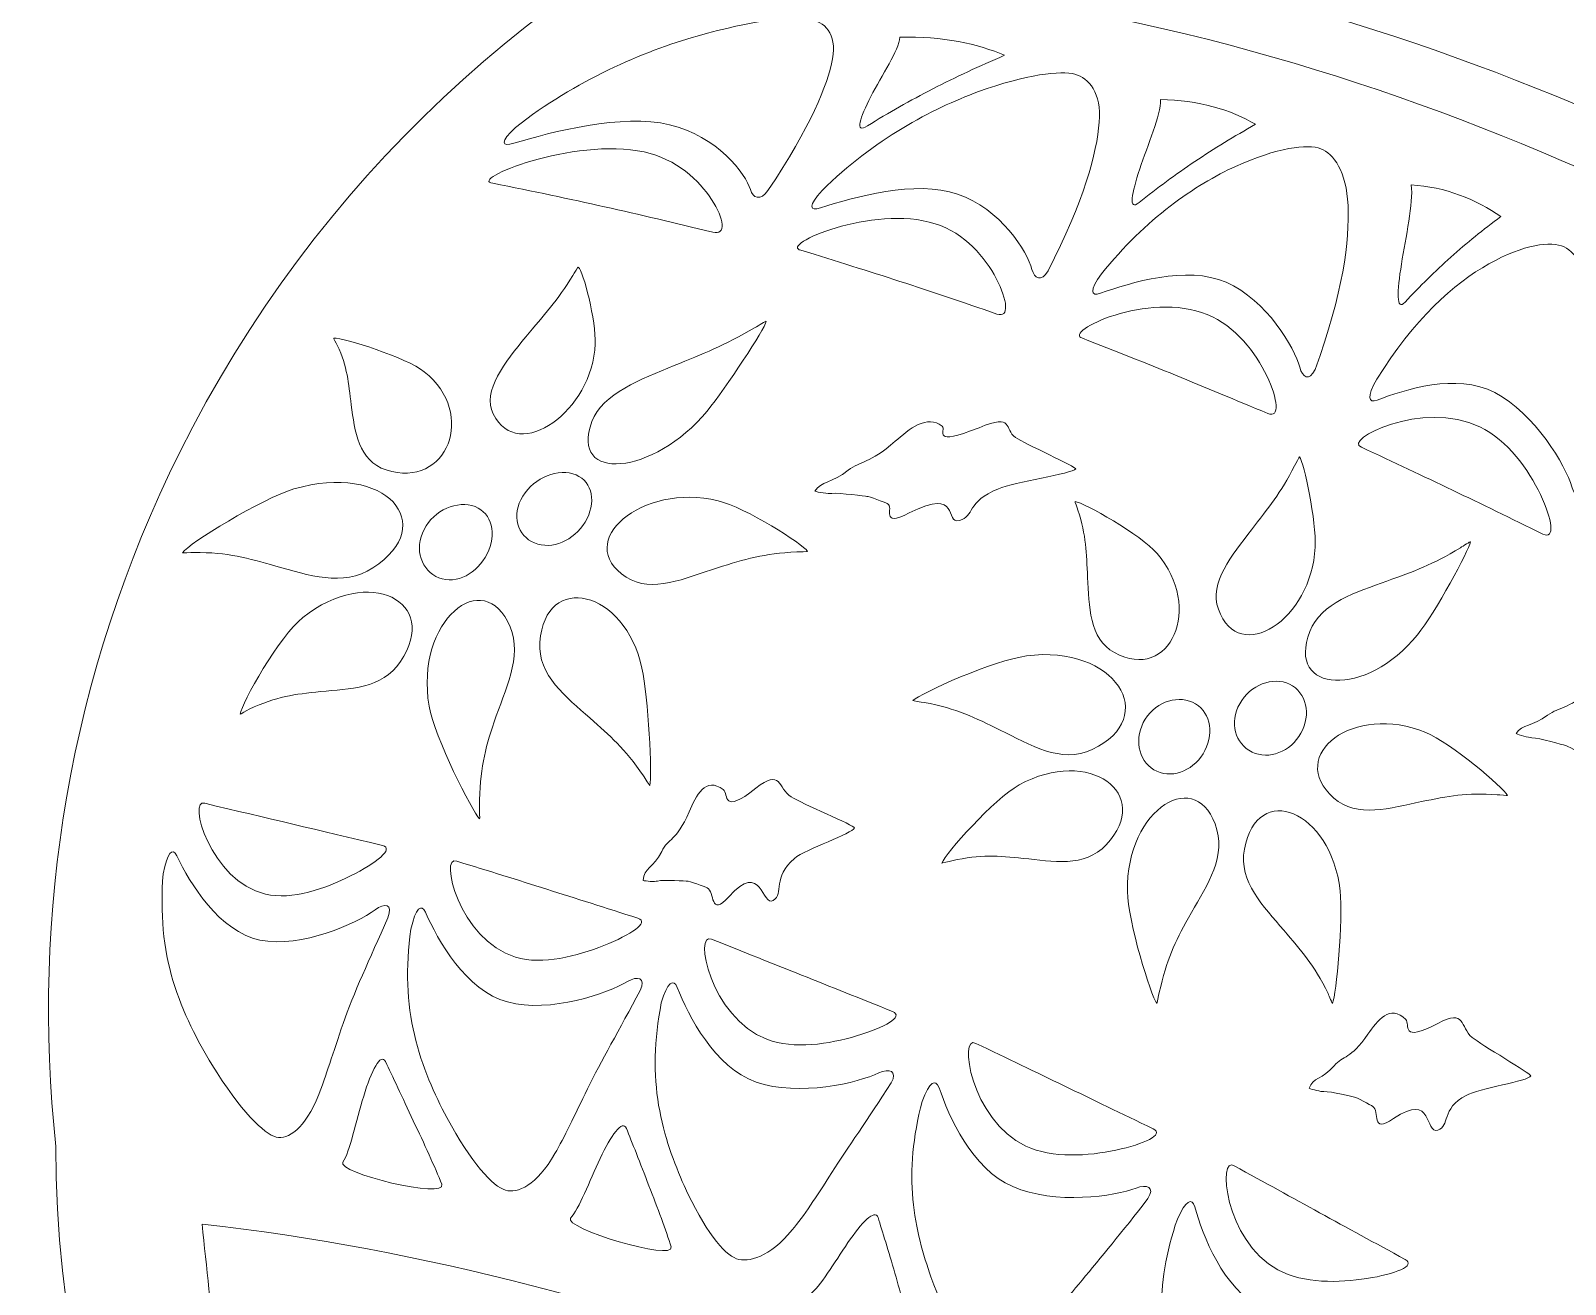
# Model space of a CAD drawing. Header units: centimetres. Extents: x -33.5 to 32.2, y -24.3 to 23.4.
# Drawn here: x -33.51 to -21.6, y 7.71 to 17.43 of the extents above; entities that cross this region are included whole.
import ezdxf

# ---------------------------------------------------------------- set-up
doc = ezdxf.new("R2010")
doc.units = ezdxf.units.CM
doc.header["$MEASUREMENT"] = 0
doc.layers.add('layer 1', color=7, linetype='Continuous')

msp = doc.modelspace()

# ---------------------------------------------------------------- linework, layer by layer
at = {"layer": 'layer 1', "color": 250, "lineweight": 9}
for points, knots in [([(-13.29595, 8.77912), (-13.29967, 8.77912), (-13.30163, 8.77912), (-13.30163, 8.77912), (-13.30163, 8.77912), (-13.09089, 11.9314), (-14.42761, 15.13756), (-16.94611, 17.21986), (-16.94611, 17.21986), (-16.98735, 17.39694), (-17.07947, 17.68816), (-17.22347, 17.82494), (-17.22347, 17.82494), (-17.66533, 18.17216), (-16.82847, 19.08744), (-17.36107, 19.3527), (-17.36107, 19.3527), (-17.92427, 19.65298), (-16.07183, 22.48824), (-16.77795, 22.53398), (-16.77795, 22.53398), (-16.83573, 22.63518), (-17.04477, 22.85702), (-17.16727, 22.84154), (-17.16727, 22.84154), (-17.99471, 22.73698), (-18.44097, 21.1196), (-19.06661, 20.28124), (-19.06661, 20.28124), (-19.25409, 20.31546), (-19.42521, 20.27638), (-19.55205, 20.0376), (-19.55205, 20.0376), (-19.73379, 19.7069), (-19.92823, 19.40512), (-20.19647, 19.37038), (-20.19647, 19.37038), (-20.39303, 19.3449), (-20.70199, 19.30496), (-20.92609, 19.25486), (-20.92609, 19.25486), (-25.42289, 20.42576), (-30.2393, 18.40144), (-32.35214, 14.15946), (-32.35214, 14.15946), (-33.2118, 12.43352), (-33.50882, 10.57142), (-33.31328, 8.7756), (-33.31328, 8.7756), (-33.31316, 8.77444), (-33.31248, 8.77912), (-33.31366, 8.77912), (-33.31366, 8.77912), (-33.31366, 3.56044), (-28.83256, -0.67012), (-23.30481, -0.67012), (-23.30481, -0.67012), (-17.77705, -0.67012), (-13.29595, 3.56044), (-13.29595, 8.77912)], [0, 0, 0, 0, 0.0625, 0.0625, 0.0625, 0.0625, 0.125, 0.125, 0.125, 0.125, 0.1875, 0.1875, 0.1875, 0.1875, 0.25, 0.25, 0.25, 0.25, 0.3125, 0.3125, 0.3125, 0.3125, 0.375, 0.375, 0.375, 0.375, 0.4375, 0.4375, 0.4375, 0.4375, 0.5, 0.5, 0.5, 0.5, 0.5625, 0.5625, 0.5625, 0.5625, 0.625, 0.625, 0.625, 0.625, 0.6875, 0.6875, 0.6875, 0.6875, 0.75, 0.75, 0.75, 0.75, 0.8125, 0.8125, 0.8125, 0.8125, 0.875, 0.875, 0.875, 0.875, 1, 1, 1, 1]), ([(-23.29455, 18.81698), (-23.51665, 18.86512), (-23.31427, 18.91624), (-23.07511, 18.93188), (-23.07511, 18.93188), (-22.93591, 18.94096), (-21.15777, 18.9035), (-21.18743, 18.81344), (-21.18743, 18.81344), (-21.29317, 18.49214), (-20.67127, 18.31164), (-20.41841, 18.3094), (-20.41841, 18.3094), (-20.30947, 18.30842), (-20.02865, 18.3384), (-19.92293, 18.47158), (-19.92293, 18.47158), (-19.84849, 18.56538), (-19.97957, 18.2698), (-19.61309, 18.04196), (-19.61309, 18.04196), (-19.41391, 17.9181), (-18.84657, 17.60444), (-18.62095, 17.78972), (-18.62095, 17.78972), (-18.48569, 17.77774), (-17.79361, 16.46364), (-18.05331, 16.58918), (-18.05331, 16.58918), (-18.91561, 17.0062), (-20.19489, 17.69782), (-21.15731, 18.11586), (-21.15731, 18.11586), (-21.44099, 18.2391), (-22.49385, 18.64326), (-23.29455, 18.81698)], [0, 0, 0, 0, 0.1, 0.1, 0.1, 0.1, 0.2, 0.2, 0.2, 0.2, 0.3, 0.3, 0.3, 0.3, 0.4, 0.4, 0.4, 0.4, 0.5, 0.5, 0.5, 0.5, 0.6, 0.6, 0.6, 0.6, 0.7, 0.7, 0.7, 0.7, 0.8, 0.8, 0.8, 0.8, 1, 1, 1, 1]), ([(-27.50288, 18.06102), (-24.30145, 18.27498), (-20.99583, 16.83658), (-17.51315, 14.8278), (-17.51315, 14.8278), (-17.25219, 14.67948), (-17.34307, 14.02304), (-17.43377, 14.08606), (-17.43377, 14.08606), (-20.35729, 16.04486), (-23.57839, 17.62176), (-27.56328, 17.85272), (-27.56328, 17.85272), (-27.68086, 17.87914), (-27.601, 18.06262), (-27.50288, 18.06102)], [0, 0, 0, 0, 0.2, 0.2, 0.2, 0.2, 0.4, 0.4, 0.4, 0.4, 0.6, 0.6, 0.6, 0.6, 1, 1, 1, 1]), ([(-29.74858, 16.67906), (-29.86844, 16.56742), (-29.85752, 16.5271), (-29.75972, 16.55674), (-29.75972, 16.55674), (-29.46974, 16.64462), (-28.91882, 16.78736), (-28.55272, 16.70032), (-28.55272, 16.70032), (-28.1864, 16.61318), (-27.9582, 16.32042), (-27.92506, 16.19668), (-27.92506, 16.19668), (-27.90764, 16.13166), (-27.84606, 16.10692), (-27.78856, 16.1902), (-27.78856, 16.1902), (-27.4583, 16.6856), (-27.32539, 17.00944), (-27.28823, 17.21084), (-27.28823, 17.21084), (-27.25153, 17.40942), (-27.35157, 17.49978), (-27.47256, 17.52114), (-27.47256, 17.52114), (-27.59516, 17.54282), (-27.90714, 17.51018), (-28.33702, 17.38808), (-28.33702, 17.38808), (-28.762, 17.26742), (-29.27876, 17.04512), (-29.74858, 16.67906)], [0, 0, 0, 0, 0.11111111, 0.11111111, 0.11111111, 0.11111111, 0.22222222, 0.22222222, 0.22222222, 0.22222222, 0.33333333, 0.33333333, 0.33333333, 0.33333333, 0.44444444, 0.44444444, 0.44444444, 0.44444444, 0.55555556, 0.55555556, 0.55555556, 0.55555556, 0.66666667, 0.66666667, 0.66666667, 0.66666667, 0.77777778, 0.77777778, 0.77777778, 0.77777778, 1, 1, 1, 1]), ([(-26.76563, 17.37974), (-26.43747, 17.38724), (-26.15301, 17.32628), (-25.95271, 17.23836), (-25.95271, 17.23836), (-26.14821, 17.1554), (-26.33287, 17.06944), (-26.50929, 16.97868), (-26.50929, 16.97868), (-26.68495, 16.88822), (-26.85399, 16.79324), (-27.01731, 16.69064), (-27.01731, 16.69064), (-27.11817, 16.62724), (-27.07543, 16.75448), (-26.99047, 16.91864), (-26.99047, 16.91864), (-26.90603, 17.08172), (-26.77341, 17.277), (-26.76563, 17.37974)], [0, 0, 0, 0, 0.16666667, 0.16666667, 0.16666667, 0.16666667, 0.33333333, 0.33333333, 0.33333333, 0.33333333, 0.5, 0.5, 0.5, 0.5, 0.66666667, 0.66666667, 0.66666667, 0.66666667, 1, 1, 1, 1]), ([(-27.36912, 16.19072), (-27.47478, 16.072), (-27.4674, 16.02676), (-27.38226, 16.0546), (-27.38226, 16.0546), (-27.12581, 16.13862), (-26.64221, 16.27354), (-26.31817, 16.16282), (-26.31817, 16.16282), (-25.98477, 16.04896), (-25.77429, 15.715), (-25.74073, 15.57764), (-25.74073, 15.57764), (-25.72355, 15.50736), (-25.66667, 15.47808), (-25.61569, 15.56742), (-25.61569, 15.56742), (-25.33563, 16.11042), (-25.23767, 16.48014), (-25.21861, 16.71944), (-25.21861, 16.71944), (-25.20031, 16.94864), (-25.29933, 17.06064), (-25.40753, 17.0915), (-25.40753, 17.0915), (-25.51451, 17.12196), (-25.78553, 17.0912), (-26.15565, 16.95664), (-26.15565, 16.95664), (-26.52093, 16.82384), (-26.96511, 16.58588), (-27.36912, 16.19072)], [0, 0, 0, 0, 0.11111111, 0.11111111, 0.11111111, 0.11111111, 0.22222222, 0.22222222, 0.22222222, 0.22222222, 0.33333333, 0.33333333, 0.33333333, 0.33333333, 0.44444444, 0.44444444, 0.44444444, 0.44444444, 0.55555556, 0.55555556, 0.55555556, 0.55555556, 0.66666667, 0.66666667, 0.66666667, 0.66666667, 0.77777778, 0.77777778, 0.77777778, 0.77777778, 1, 1, 1, 1]), ([(-24.74231, 16.8954), (-24.45343, 16.89172), (-24.19151, 16.81454), (-24.00603, 16.70328), (-24.00603, 16.70328), (-24.17113, 16.6105), (-24.32691, 16.51574), (-24.47741, 16.41464), (-24.47741, 16.41464), (-24.62625, 16.31472), (-24.76973, 16.20912), (-24.90903, 16.09632), (-24.90903, 16.09632), (-24.99569, 16.02612), (-24.96665, 16.1691), (-24.90455, 16.35686), (-24.90455, 16.35686), (-24.84273, 16.5436), (-24.74149, 16.7712), (-24.74231, 16.8954)], [0, 0, 0, 0, 0.16666667, 0.16666667, 0.16666667, 0.16666667, 0.33333333, 0.33333333, 0.33333333, 0.33333333, 0.5, 0.5, 0.5, 0.5, 0.66666667, 0.66666667, 0.66666667, 0.66666667, 1, 1, 1, 1]), ([(-29.92222, 16.24662), (-30.1251, 16.2681), (-29.30084, 16.60744), (-28.7496, 16.48888), (-28.7496, 16.48888), (-28.4971, 16.4346), (-28.32152, 16.26558), (-28.22622, 16.12084), (-28.22622, 16.12084), (-28.12768, 15.97112), (-28.10948, 15.8393), (-28.2176, 15.86732), (-28.2176, 15.86732), (-28.8094, 16.01084), (-29.293, 16.1201), (-29.92222, 16.24662)], [0, 0, 0, 0, 0.2, 0.2, 0.2, 0.2, 0.4, 0.4, 0.4, 0.4, 0.6, 0.6, 0.6, 0.6, 1, 1, 1, 1]), ([(-25.20189, 15.54374), (-25.29265, 15.41638), (-25.28709, 15.36586), (-25.20955, 15.39298), (-25.20955, 15.39298), (-24.97783, 15.47412), (-24.54003, 15.61216), (-24.23399, 15.47812), (-24.23399, 15.47812), (-23.91903, 15.34012), (-23.70141, 14.9699), (-23.66293, 14.81898), (-23.66293, 14.81898), (-23.64323, 14.74174), (-23.58845, 14.70728), (-23.54455, 14.80186), (-23.54455, 14.80186), (-23.32627, 15.39164), (-23.27599, 15.80474), (-23.28831, 16.07406), (-23.28831, 16.07406), (-23.30049, 16.3392), (-23.40035, 16.47492), (-23.49971, 16.51384), (-23.49971, 16.51384), (-23.60055, 16.55332), (-23.84213, 16.52172), (-24.16037, 16.37726), (-24.16037, 16.37726), (-24.47509, 16.23438), (-24.85435, 15.97398), (-25.20189, 15.54374)], [0, 0, 0, 0, 0.11111111, 0.11111111, 0.11111111, 0.11111111, 0.22222222, 0.22222222, 0.22222222, 0.22222222, 0.33333333, 0.33333333, 0.33333333, 0.33333333, 0.44444444, 0.44444444, 0.44444444, 0.44444444, 0.55555556, 0.55555556, 0.55555556, 0.55555556, 0.66666667, 0.66666667, 0.66666667, 0.66666667, 0.77777778, 0.77777778, 0.77777778, 0.77777778, 1, 1, 1, 1]), ([(-22.79759, 16.23382), (-22.53689, 16.21872), (-22.28937, 16.1192), (-22.10287, 15.9874), (-22.10287, 15.9874), (-22.23943, 15.88736), (-22.36747, 15.78334), (-22.49065, 15.67308), (-22.49065, 15.67308), (-22.61375, 15.56298), (-22.73127, 15.44724), (-22.84561, 15.3248), (-22.84561, 15.3248), (-22.91703, 15.2483), (-22.90755, 15.40778), (-22.87385, 15.61962), (-22.87385, 15.61962), (-22.84049, 15.8294), (-22.78083, 16.09018), (-22.79759, 16.23382)], [0, 0, 0, 0, 0.16666667, 0.16666667, 0.16666667, 0.16666667, 0.33333333, 0.33333333, 0.33333333, 0.33333333, 0.5, 0.5, 0.5, 0.5, 0.66666667, 0.66666667, 0.66666667, 0.66666667, 1, 1, 1, 1]), ([(-27.53296, 15.72634), (-27.7086, 15.76382), (-26.97809, 16.08602), (-26.49221, 15.93266), (-26.49221, 15.93266), (-26.25915, 15.85908), (-26.10259, 15.67004), (-26.01797, 15.50794), (-26.01797, 15.50794), (-25.93005, 15.3394), (-25.91319, 15.1991), (-26.01273, 15.23152), (-26.01273, 15.23152), (-26.54485, 15.41746), (-26.98113, 15.55724), (-27.53296, 15.72634)], [0, 0, 0, 0, 0.2, 0.2, 0.2, 0.2, 0.4, 0.4, 0.4, 0.4, 0.6, 0.6, 0.6, 0.6, 1, 1, 1, 1]), ([(-23.06523, 14.72588), (-23.14343, 14.59144), (-23.13377, 14.53724), (-23.06213, 14.56442), (-23.06213, 14.56442), (-22.84851, 14.6456), (-22.45019, 14.77728), (-22.14971, 14.62278), (-22.14971, 14.62278), (-21.83897, 14.46304), (-21.59871, 14.05374), (-21.55115, 13.89306), (-21.55115, 13.89306), (-21.52689, 13.811), (-21.47127, 13.77288), (-21.43513, 13.8713), (-21.43513, 13.8713), (-21.28595, 14.4996), (-21.29737, 14.94968), (-21.34943, 15.25262), (-21.34943, 15.25262), (-21.40037, 15.54908), (-21.51631, 15.70752), (-21.61253, 15.753), (-21.61253, 15.753), (-21.71127, 15.79972), (-21.92617, 15.77274), (-22.19537, 15.6211), (-22.19537, 15.6211), (-22.46413, 15.46972), (-22.78167, 15.18878), (-23.06523, 14.72588)], [0, 0, 0, 0, 0.11111111, 0.11111111, 0.11111111, 0.11111111, 0.22222222, 0.22222222, 0.22222222, 0.22222222, 0.33333333, 0.33333333, 0.33333333, 0.33333333, 0.44444444, 0.44444444, 0.44444444, 0.44444444, 0.55555556, 0.55555556, 0.55555556, 0.55555556, 0.66666667, 0.66666667, 0.66666667, 0.66666667, 0.77777778, 0.77777778, 0.77777778, 0.77777778, 1, 1, 1, 1]), ([(-29.26044, 15.59646), (-29.2197, 15.56282), (-29.12188, 15.17516), (-29.12878, 14.99976), (-29.12878, 14.99976), (-29.14896, 14.48476), (-29.72326, 14.06418), (-29.91996, 14.45742), (-29.91996, 14.45742), (-30.00932, 14.63608), (-29.8261, 14.86044), (-29.66744, 15.05454), (-29.66744, 15.05454), (-29.5261, 15.2275), (-29.42146, 15.33432), (-29.3028, 15.53138), (-29.3028, 15.53138), (-29.29166, 15.54994), (-29.26214, 15.59786), (-29.26044, 15.59646)], [0, 0, 0, 0, 0.16666667, 0.16666667, 0.16666667, 0.16666667, 0.33333333, 0.33333333, 0.33333333, 0.33333333, 0.5, 0.5, 0.5, 0.5, 0.66666667, 0.66666667, 0.66666667, 0.66666667, 1, 1, 1, 1]), ([(-25.34823, 15.04354), (-25.50869, 15.09234), (-24.83811, 15.41378), (-24.38057, 15.22896), (-24.38057, 15.22896), (-24.16287, 15.14096), (-24.00455, 14.93014), (-23.91895, 14.75308), (-23.91895, 14.75308), (-23.83131, 14.57176), (-23.81633, 14.42074), (-23.91059, 14.46034), (-23.91059, 14.46034), (-24.42111, 14.6736), (-24.82939, 14.84378), (-25.34823, 15.04354)], [0, 0, 0, 0, 0.2, 0.2, 0.2, 0.2, 0.4, 0.4, 0.4, 0.4, 0.6, 0.6, 0.6, 0.6, 1, 1, 1, 1]), ([(-27.80222, 15.17536), (-27.8142, 15.11804), (-28.11312, 14.6591), (-28.2609, 14.47974), (-28.2609, 14.47974), (-28.67442, 13.97778), (-29.33374, 13.92106), (-29.1545, 14.39758), (-29.1545, 14.39758), (-29.07184, 14.61714), (-28.77252, 14.7264), (-28.5166, 14.83232), (-28.5166, 14.83232), (-28.28894, 14.92652), (-28.13472, 14.98406), (-27.88842, 15.12742), (-27.88842, 15.12742), (-27.86446, 15.14138), (-27.80152, 15.17882), (-27.80222, 15.17536)], [0, 0, 0, 0, 0.16666667, 0.16666667, 0.16666667, 0.16666667, 0.33333333, 0.33333333, 0.33333333, 0.33333333, 0.5, 0.5, 0.5, 0.5, 0.66666667, 0.66666667, 0.66666667, 0.66666667, 1, 1, 1, 1]), ([(-31.15768, 15.0459), (-31.08132, 15.04874), (-30.59384, 14.8945), (-30.45512, 14.78454), (-30.45512, 14.78454), (-30.04328, 14.45794), (-30.2778, 13.87208), (-30.7498, 14.02276), (-30.7498, 14.02276), (-30.96852, 14.0926), (-30.99414, 14.32472), (-31.02178, 14.52788), (-31.02178, 14.52788), (-31.0455, 14.70212), (-31.0489, 14.81962), (-31.13078, 14.98978), (-31.13078, 14.98978), (-31.13834, 15.00554), (-31.16258, 15.04576), (-31.15768, 15.0459)], [0, 0, 0, 0, 0.16666667, 0.16666667, 0.16666667, 0.16666667, 0.33333333, 0.33333333, 0.33333333, 0.33333333, 0.5, 0.5, 0.5, 0.5, 0.66666667, 0.66666667, 0.66666667, 0.66666667, 1, 1, 1, 1]), ([(-23.18339, 14.19856), (-23.33873, 14.2542), (-22.71185, 14.57118), (-22.26579, 14.3576), (-22.26579, 14.3576), (-22.05181, 14.2551), (-21.88699, 14.02374), (-21.79529, 13.8318), (-21.79529, 13.8318), (-21.70219, 13.63698), (-21.68141, 13.47996), (-21.77649, 13.52446), (-21.77649, 13.52446), (-22.27759, 13.77282), (-22.67895, 13.96332), (-23.18339, 14.19856)], [0, 0, 0, 0, 0.2, 0.2, 0.2, 0.2, 0.4, 0.4, 0.4, 0.4, 0.6, 0.6, 0.6, 0.6, 1, 1, 1, 1]), ([(-27.02235, 13.81782), (-27.02527, 13.81716), (-27.23631, 13.84726), (-27.29267, 13.84066), (-27.29267, 13.84066), (-27.31841, 13.83768), (-27.40288, 13.84976), (-27.42606, 13.85818), (-27.42606, 13.85818), (-27.37548, 13.9347), (-27.29231, 13.9232), (-27.16603, 14.01984), (-27.16603, 14.01984), (-27.06257, 14.09912), (-27.00907, 14.0662), (-26.80221, 14.24474), (-26.80221, 14.24474), (-26.69417, 14.33802), (-26.55395, 14.45798), (-26.43751, 14.3613), (-26.43751, 14.3613), (-26.40229, 14.33204), (-26.52949, 14.1981), (-26.15111, 14.3506), (-26.15111, 14.3506), (-25.87123, 14.46348), (-25.96259, 14.33846), (-25.86773, 14.27398), (-25.86773, 14.27398), (-25.80057, 14.22826), (-25.39015, 14.04334), (-25.40061, 14.03042), (-25.40061, 14.03042), (-25.42913, 13.99516), (-25.87877, 13.92596), (-26.00077, 13.87664), (-26.00077, 13.87664), (-26.25035, 13.77564), (-26.18469, 13.66372), (-26.30265, 13.63096), (-26.30265, 13.63096), (-26.42483, 13.59698), (-26.28609, 13.89618), (-26.69245, 13.68928), (-26.69245, 13.68928), (-26.92743, 13.56958), (-26.80393, 13.73588), (-26.86321, 13.76186), (-26.86321, 13.76186), (-26.88165, 13.76996), (-27.00839, 13.82108), (-27.02235, 13.81782)], [0, 0, 0, 0, 0.07142857, 0.07142857, 0.07142857, 0.07142857, 0.14285714, 0.14285714, 0.14285714, 0.14285714, 0.21428571, 0.21428571, 0.21428571, 0.21428571, 0.28571429, 0.28571429, 0.28571429, 0.28571429, 0.35714286, 0.35714286, 0.35714286, 0.35714286, 0.42857143, 0.42857143, 0.42857143, 0.42857143, 0.5, 0.5, 0.5, 0.5, 0.57142857, 0.57142857, 0.57142857, 0.57142857, 0.64285714, 0.64285714, 0.64285714, 0.64285714, 0.71428571, 0.71428571, 0.71428571, 0.71428571, 0.78571429, 0.78571429, 0.78571429, 0.78571429, 0.85714286, 0.85714286, 0.85714286, 0.85714286, 1, 1, 1, 1]), ([(-32.33106, 13.38082), (-32.28434, 13.45082), (-31.7165, 13.80138), (-31.46662, 13.8751), (-31.46662, 13.8751), (-30.7521, 14.08584), (-30.33494, 13.59934), (-30.85354, 13.26378), (-30.85354, 13.26378), (-31.08914, 13.1114), (-31.35472, 13.20846), (-31.60724, 13.27734), (-31.60724, 13.27734), (-31.82664, 13.33718), (-31.97326, 13.38438), (-32.24288, 13.38276), (-32.24288, 13.38276), (-32.26586, 13.38262), (-32.33336, 13.37742), (-32.33106, 13.38082)], [0, 0, 0, 0, 0.16666667, 0.16666667, 0.16666667, 0.16666667, 0.33333333, 0.33333333, 0.33333333, 0.33333333, 0.5, 0.5, 0.5, 0.5, 0.66666667, 0.66666667, 0.66666667, 0.66666667, 1, 1, 1, 1]), ([(-23.66383, 14.12358), (-23.62863, 14.07934), (-23.53387, 13.62086), (-23.54333, 13.42446), (-23.54333, 13.42446), (-23.57037, 12.86176), (-24.13267, 12.49688), (-24.29431, 12.94282), (-24.29431, 12.94282), (-24.36791, 13.14592), (-24.18757, 13.3634), (-24.03771, 13.55814), (-24.03771, 13.55814), (-23.90505, 13.73052), (-23.81091, 13.84278), (-23.70345, 14.054), (-23.70345, 14.054), (-23.69335, 14.0739), (-23.66547, 14.12562), (-23.66383, 14.12358)], [0, 0, 0, 0, 0.16666667, 0.16666667, 0.16666667, 0.16666667, 0.33333333, 0.33333333, 0.33333333, 0.33333333, 0.5, 0.5, 0.5, 0.5, 0.66666667, 0.66666667, 0.66666667, 0.66666667, 1, 1, 1, 1]), ([(-29.30342, 13.99344), (-29.16178, 13.95238), (-29.11734, 13.79638), (-29.1925, 13.64544), (-29.1925, 13.64544), (-29.26766, 13.49458), (-29.43352, 13.4068), (-29.57516, 13.44784), (-29.57516, 13.44784), (-29.71678, 13.48888), (-29.78048, 13.64126), (-29.7053, 13.7922), (-29.7053, 13.7922), (-29.63014, 13.94312), (-29.44504, 14.03448), (-29.30342, 13.99344)], [0, 0, 0, 0, 0.2, 0.2, 0.2, 0.2, 0.4, 0.4, 0.4, 0.4, 0.6, 0.6, 0.6, 0.6, 1, 1, 1, 1]), ([(-27.48164, 13.39126), (-27.51756, 13.44852), (-27.963, 13.73204), (-28.1762, 13.7838), (-28.1762, 13.7838), (-28.76826, 13.92738), (-29.30748, 13.46482), (-28.88786, 13.19088), (-28.88786, 13.19088), (-28.69032, 13.06198), (-28.4293, 13.18404), (-28.1813, 13.26298), (-28.1813, 13.26298), (-27.96708, 13.33116), (-27.82098, 13.37402), (-27.56588, 13.38736), (-27.56588, 13.38736), (-27.54448, 13.38848), (-27.48, 13.38866), (-27.48164, 13.39126)], [0, 0, 0, 0, 0.16666667, 0.16666667, 0.16666667, 0.16666667, 0.33333333, 0.33333333, 0.33333333, 0.33333333, 0.5, 0.5, 0.5, 0.5, 0.66666667, 0.66666667, 0.66666667, 0.66666667, 1, 1, 1, 1]), ([(-30.08718, 13.74634), (-29.94488, 13.70926), (-29.89116, 13.55666), (-29.95534, 13.40032), (-29.95534, 13.40032), (-30.01952, 13.24398), (-30.17432, 13.14096), (-30.31564, 13.17756), (-30.31564, 13.17756), (-30.45696, 13.21416), (-30.53424, 13.3769), (-30.47006, 13.53324), (-30.47006, 13.53324), (-30.40588, 13.68958), (-30.2295, 13.78342), (-30.08718, 13.74634)], [0, 0, 0, 0, 0.2, 0.2, 0.2, 0.2, 0.4, 0.4, 0.4, 0.4, 0.6, 0.6, 0.6, 0.6, 1, 1, 1, 1]), ([(-25.40665, 13.77796), (-25.33623, 13.76916), (-24.89593, 13.51954), (-24.76987, 13.3746), (-24.76987, 13.3746), (-24.40767, 12.958), (-24.66701, 12.36978), (-25.10041, 12.60588), (-25.10041, 12.60588), (-25.29849, 12.71374), (-25.29619, 12.9695), (-25.30875, 13.18872), (-25.30875, 13.18872), (-25.31979, 13.38266), (-25.31765, 13.5109), (-25.38471, 13.7119), (-25.38471, 13.7119), (-25.39069, 13.72974), (-25.40895, 13.77828), (-25.40665, 13.77796)], [0, 0, 0, 0, 0.16666667, 0.16666667, 0.16666667, 0.16666667, 0.33333333, 0.33333333, 0.33333333, 0.33333333, 0.5, 0.5, 0.5, 0.5, 0.66666667, 0.66666667, 0.66666667, 0.66666667, 1, 1, 1, 1]), ([(-22.33881, 13.46512), (-22.34751, 13.40004), (-22.61215, 12.91618), (-22.75041, 12.7438), (-22.75041, 12.7438), (-23.14453, 12.25262), (-23.77271, 12.28712), (-23.58487, 12.7704), (-23.58487, 12.7704), (-23.49811, 12.9937), (-23.22073, 13.07432), (-22.98673, 13.16044), (-22.98673, 13.16044), (-22.77507, 13.23828), (-22.63585, 13.28482), (-22.41619, 13.41986), (-22.41619, 13.41986), (-22.39511, 13.4328), (-22.33835, 13.46864), (-22.33881, 13.46512)], [0, 0, 0, 0, 0.16666667, 0.16666667, 0.16666667, 0.16666667, 0.33333333, 0.33333333, 0.33333333, 0.33333333, 0.5, 0.5, 0.5, 0.5, 0.66666667, 0.66666667, 0.66666667, 0.66666667, 1, 1, 1, 1]), ([(-31.88236, 12.1293), (-31.87406, 12.21338), (-31.57738, 12.73558), (-31.39712, 12.87838), (-31.39712, 12.87838), (-30.8814, 13.28678), (-30.32794, 13.00212), (-30.64004, 12.53624), (-30.64004, 12.53624), (-30.78484, 12.32006), (-31.0357, 12.32646), (-31.25952, 12.3036), (-31.25952, 12.3036), (-31.46388, 12.28268), (-31.59948, 12.26732), (-31.81396, 12.16662), (-31.81396, 12.16662), (-31.83378, 12.15734), (-31.8827, 12.12586), (-31.88236, 12.1293)], [0, 0, 0, 0, 0.16666667, 0.16666667, 0.16666667, 0.16666667, 0.33333333, 0.33333333, 0.33333333, 0.33333333, 0.5, 0.5, 0.5, 0.5, 0.66666667, 0.66666667, 0.66666667, 0.66666667, 1, 1, 1, 1]), ([(-30.02626, 11.31578), (-30.0822, 11.37376), (-30.37622, 11.94854), (-30.4177, 12.19176), (-30.4177, 12.19176), (-30.53072, 12.85488), (-29.99108, 13.28848), (-29.79, 12.80626), (-29.79, 12.80626), (-29.69228, 12.57202), (-29.8298, 12.31534), (-29.91312, 12.06858), (-29.91312, 12.06858), (-29.98712, 11.84928), (-30.02288, 11.69814), (-30.02776, 11.41288), (-30.02776, 11.41288), (-30.02822, 11.38694), (-30.023, 11.31246), (-30.02626, 11.31578)], [0, 0, 0, 0, 0.16666667, 0.16666667, 0.16666667, 0.16666667, 0.33333333, 0.33333333, 0.33333333, 0.33333333, 0.5, 0.5, 0.5, 0.5, 0.66666667, 0.66666667, 0.66666667, 0.66666667, 1, 1, 1, 1]), ([(-28.70508, 11.57562), (-28.68434, 11.65078), (-28.71866, 12.26292), (-28.76614, 12.4842), (-28.76614, 12.4842), (-28.89726, 13.09582), (-29.5183, 13.23852), (-29.55782, 12.68674), (-29.55782, 12.68674), (-29.57658, 12.42568), (-29.35096, 12.2618), (-29.16992, 12.09908), (-29.16992, 12.09908), (-29.01168, 11.9569), (-28.90356, 11.8679), (-28.75488, 11.65084), (-28.75488, 11.65084), (-28.74042, 11.62982), (-28.706, 11.57226), (-28.70508, 11.57562)], [0, 0, 0, 0, 0.16666667, 0.16666667, 0.16666667, 0.16666667, 0.33333333, 0.33333333, 0.33333333, 0.33333333, 0.5, 0.5, 0.5, 0.5, 0.66666667, 0.66666667, 0.66666667, 0.66666667, 1, 1, 1, 1]), ([(-26.66433, 12.23402), (-26.60641, 12.29258), (-26.02839, 12.54788), (-25.78371, 12.5805), (-25.78371, 12.5805), (-25.09375, 12.67246), (-24.74099, 12.10428), (-25.27231, 11.85524), (-25.27231, 11.85524), (-25.51839, 11.7399), (-25.75667, 11.894), (-25.98769, 12.00574), (-25.98769, 12.00574), (-26.18659, 12.10194), (-26.32075, 12.17292), (-26.57693, 12.21924), (-26.57693, 12.21924), (-26.59973, 12.22338), (-26.66675, 12.23162), (-26.66433, 12.23402)], [0, 0, 0, 0, 0.16666667, 0.16666667, 0.16666667, 0.16666667, 0.33333333, 0.33333333, 0.33333333, 0.33333333, 0.5, 0.5, 0.5, 0.5, 0.66666667, 0.66666667, 0.66666667, 0.66666667, 1, 1, 1, 1]), ([(-21.60861, 11.88778), (-21.61079, 11.88764), (-21.80715, 11.9452), (-21.86159, 11.94546), (-21.86159, 11.94546), (-21.88423, 11.94556), (-21.96499, 11.96822), (-21.98463, 11.97882), (-21.98463, 11.97882), (-21.93531, 12.05282), (-21.85853, 12.03066), (-21.73975, 12.12002), (-21.73975, 12.12002), (-21.64317, 12.19278), (-21.59459, 12.15094), (-21.40613, 12.32426), (-21.40613, 12.32426), (-21.30929, 12.41338), (-21.18595, 12.53186), (-21.07737, 12.41368), (-21.07737, 12.41368), (-21.04529, 12.37876), (-21.15583, 12.24326), (-20.81773, 12.37442), (-20.81773, 12.37442), (-20.56863, 12.47102), (-20.64723, 12.34142), (-20.55719, 12.26176), (-20.55719, 12.26176), (-20.49667, 12.20818), (-20.11695, 11.97026), (-20.12573, 11.95672), (-20.12573, 11.95672), (-20.14891, 11.92098), (-20.55519, 11.88892), (-20.66679, 11.84652), (-20.66679, 11.84652), (-20.89655, 11.75918), (-20.83465, 11.6359), (-20.94569, 11.61196), (-20.94569, 11.61196), (-21.06095, 11.58708), (-20.92803, 11.88842), (-21.30299, 11.7154), (-21.30299, 11.7154), (-21.52363, 11.61356), (-21.40517, 11.77564), (-21.46203, 11.81166), (-21.46203, 11.81166), (-21.47907, 11.82246), (-21.59507, 11.88854), (-21.60861, 11.88778)], [0, 0, 0, 0, 0.07142857, 0.07142857, 0.07142857, 0.07142857, 0.14285714, 0.14285714, 0.14285714, 0.14285714, 0.21428571, 0.21428571, 0.21428571, 0.21428571, 0.28571429, 0.28571429, 0.28571429, 0.28571429, 0.35714286, 0.35714286, 0.35714286, 0.35714286, 0.42857143, 0.42857143, 0.42857143, 0.42857143, 0.5, 0.5, 0.5, 0.5, 0.57142857, 0.57142857, 0.57142857, 0.57142857, 0.64285714, 0.64285714, 0.64285714, 0.64285714, 0.71428571, 0.71428571, 0.71428571, 0.71428571, 0.78571429, 0.78571429, 0.78571429, 0.78571429, 0.85714286, 0.85714286, 0.85714286, 0.85714286, 1, 1, 1, 1]), ([(-23.74153, 12.36078), (-23.61091, 12.29764), (-23.57259, 12.12676), (-23.65335, 11.98222), (-23.65335, 11.98222), (-23.73411, 11.8376), (-23.90163, 11.77158), (-24.03325, 11.83516), (-24.03325, 11.83516), (-24.16485, 11.8988), (-24.20953, 12.06432), (-24.12849, 12.20954), (-24.12849, 12.20954), (-24.04745, 12.35476), (-23.87211, 12.4239), (-23.74153, 12.36078)], [0, 0, 0, 0, 0.2, 0.2, 0.2, 0.2, 0.4, 0.4, 0.4, 0.4, 0.6, 0.6, 0.6, 0.6, 1, 1, 1, 1]), ([(-24.49433, 12.2209), (-24.36213, 12.1609), (-24.32335, 11.996), (-24.39845, 11.84782), (-24.39845, 11.84782), (-24.47349, 11.69962), (-24.63867, 11.62582), (-24.77097, 11.68544), (-24.77097, 11.68544), (-24.90331, 11.74516), (-24.95179, 11.91564), (-24.87659, 12.06418), (-24.87659, 12.06418), (-24.80129, 12.21274), (-24.62651, 12.28094), (-24.49433, 12.2209)], [0, 0, 0, 0, 0.2, 0.2, 0.2, 0.2, 0.4, 0.4, 0.4, 0.4, 0.6, 0.6, 0.6, 0.6, 1, 1, 1, 1]), ([(-22.05221, 11.49764), (-22.08151, 11.5593), (-22.48971, 11.90568), (-22.68597, 11.98722), (-22.68597, 11.98722), (-23.24165, 12.21808), (-23.77451, 11.8138), (-23.39847, 11.47784), (-23.39847, 11.47784), (-23.22239, 11.32058), (-22.95597, 11.4007), (-22.71915, 11.45008), (-22.71915, 11.45008), (-22.51087, 11.4935), (-22.36989, 11.52008), (-22.13147, 11.50372), (-22.13147, 11.50372), (-22.10955, 11.5022), (-22.05115, 11.49526), (-22.05221, 11.49764)], [0, 0, 0, 0, 0.16666667, 0.16666667, 0.16666667, 0.16666667, 0.33333333, 0.33333333, 0.33333333, 0.33333333, 0.5, 0.5, 0.5, 0.5, 0.66666667, 0.66666667, 0.66666667, 0.66666667, 1, 1, 1, 1]), ([(-26.43945, 10.97358), (-26.41299, 11.04584), (-26.03433, 11.4729), (-25.84103, 11.57938), (-25.84103, 11.57938), (-25.29549, 11.87994), (-24.79419, 11.50918), (-25.16413, 11.11646), (-25.16413, 11.11646), (-25.33391, 10.93616), (-25.58313, 10.98664), (-25.80799, 11.01006), (-25.80799, 11.01006), (-26.00501, 11.0306), (-26.13583, 11.04138), (-26.36289, 10.99214), (-26.36289, 10.99214), (-26.38457, 10.98748), (-26.44065, 10.97036), (-26.43945, 10.97358)], [0, 0, 0, 0, 0.16666667, 0.16666667, 0.16666667, 0.16666667, 0.33333333, 0.33333333, 0.33333333, 0.33333333, 0.5, 0.5, 0.5, 0.5, 0.66666667, 0.66666667, 0.66666667, 0.66666667, 1, 1, 1, 1]), ([(-28.41636, 10.83386), (-28.41696, 10.83362), (-28.60088, 10.84734), (-28.64568, 10.83396), (-28.64568, 10.83396), (-28.66528, 10.82812), (-28.73848, 10.83284), (-28.7577, 10.83928), (-28.7577, 10.83928), (-28.75074, 10.93834), (-28.67842, 10.93332), (-28.61334, 11.064), (-28.61334, 11.064), (-28.56036, 11.1704), (-28.50344, 11.13488), (-28.40024, 11.37174), (-28.40024, 11.37174), (-28.3469, 11.49416), (-28.27464, 11.64976), (-28.13526, 11.54334), (-28.13526, 11.54334), (-28.09034, 11.50904), (-28.15226, 11.34108), (-27.88296, 11.55434), (-27.88296, 11.55434), (-27.68272, 11.713), (-27.7156, 11.55484), (-27.60766, 11.48636), (-27.60766, 11.48636), (-27.53372, 11.43946), (-27.11453, 11.26344), (-27.11869, 11.2467), (-27.11869, 11.2467), (-27.12979, 11.2027), (-27.496, 11.08418), (-27.58354, 11.00924), (-27.58354, 11.00924), (-27.75694, 10.8607), (-27.6611, 10.73904), (-27.7479, 10.68418), (-27.7479, 10.68418), (-27.83574, 10.62874), (-27.83446, 11.00212), (-28.09258, 10.713), (-28.09258, 10.713), (-28.24066, 10.54714), (-28.20094, 10.75572), (-28.26034, 10.78176), (-28.26034, 10.78176), (-28.27872, 10.78984), (-28.40418, 10.83904), (-28.41636, 10.83386)], [0, 0, 0, 0, 0.07142857, 0.07142857, 0.07142857, 0.07142857, 0.14285714, 0.14285714, 0.14285714, 0.14285714, 0.21428571, 0.21428571, 0.21428571, 0.21428571, 0.28571429, 0.28571429, 0.28571429, 0.28571429, 0.35714286, 0.35714286, 0.35714286, 0.35714286, 0.42857143, 0.42857143, 0.42857143, 0.42857143, 0.5, 0.5, 0.5, 0.5, 0.57142857, 0.57142857, 0.57142857, 0.57142857, 0.64285714, 0.64285714, 0.64285714, 0.64285714, 0.71428571, 0.71428571, 0.71428571, 0.71428571, 0.78571429, 0.78571429, 0.78571429, 0.78571429, 0.85714286, 0.85714286, 0.85714286, 0.85714286, 1, 1, 1, 1]), ([(-24.77305, 9.88424), (-24.81709, 9.9463), (-24.99643, 10.51946), (-25.00059, 10.75392), (-25.00059, 10.75392), (-25.01217, 11.40404), (-24.44515, 11.73912), (-24.30625, 11.23194), (-24.30625, 11.23194), (-24.23907, 10.98654), (-24.40783, 10.76648), (-24.52677, 10.54898), (-24.52677, 10.54898), (-24.63181, 10.35686), (-24.69565, 10.22718), (-24.75263, 9.9704), (-24.75263, 9.9704), (-24.75777, 9.9472), (-24.77025, 9.88032), (-24.77305, 9.88424)], [0, 0, 0, 0, 0.16666667, 0.16666667, 0.16666667, 0.16666667, 0.33333333, 0.33333333, 0.33333333, 0.33333333, 0.5, 0.5, 0.5, 0.5, 0.66666667, 0.66666667, 0.66666667, 0.66666667, 1, 1, 1, 1]), ([(-23.40863, 9.88566), (-23.37923, 9.95412), (-23.32471, 10.5329), (-23.34987, 10.75948), (-23.34987, 10.75948), (-23.41919, 11.38454), (-23.99553, 11.61546), (-24.09249, 11.08046), (-24.09249, 11.08046), (-24.13819, 10.82838), (-23.94191, 10.6368), (-23.78679, 10.45292), (-23.78679, 10.45292), (-23.65033, 10.29128), (-23.55417, 10.18942), (-23.44331, 9.96116), (-23.44331, 9.96116), (-23.43467, 9.94338), (-23.40995, 9.88248), (-23.40863, 9.88566)], [0, 0, 0, 0, 0.16666667, 0.16666667, 0.16666667, 0.16666667, 0.33333333, 0.33333333, 0.33333333, 0.33333333, 0.5, 0.5, 0.5, 0.5, 0.66666667, 0.66666667, 0.66666667, 0.66666667, 1, 1, 1, 1]), ([(-32.1589, 11.43716), (-32.29484, 11.48566), (-32.11612, 10.8316), (-31.6872, 10.73282), (-31.6872, 10.73282), (-31.48006, 10.68518), (-31.2239, 10.7756), (-31.02736, 10.87392), (-31.02736, 10.87392), (-30.82452, 10.9753), (-30.68616, 11.08542), (-30.77868, 11.11004), (-30.77868, 11.11004), (-31.28138, 11.22906), (-31.6715, 11.32256), (-32.1589, 11.43716)], [0, 0, 0, 0, 0.2, 0.2, 0.2, 0.2, 0.4, 0.4, 0.4, 0.4, 0.6, 0.6, 0.6, 0.6, 1, 1, 1, 1]), ([(-32.48082, 10.89014), (-32.45086, 11.05848), (-32.408, 11.09708), (-32.37528, 11.029), (-32.37528, 11.029), (-32.27424, 10.81906), (-32.04386, 10.4397), (-31.73054, 10.37692), (-31.73054, 10.37692), (-31.40446, 10.31158), (-30.98034, 10.50612), (-30.83646, 10.61116), (-30.83646, 10.61116), (-30.76302, 10.66478), (-30.69652, 10.65838), (-30.73732, 10.55006), (-30.73732, 10.55006), (-30.88084, 10.2269), (-31.00514, 9.95954), (-31.08432, 9.73068), (-31.08432, 9.73068), (-31.16398, 9.5003), (-31.22024, 9.31788), (-31.27426, 9.17972), (-31.27426, 9.17972), (-31.38038, 8.9087), (-31.51228, 8.82758), (-31.6037, 8.84864), (-31.6037, 8.84864), (-31.69768, 8.87032), (-31.88202, 9.05322), (-32.10322, 9.41242), (-32.10322, 9.41242), (-32.2128, 9.59044), (-32.32686, 9.8064), (-32.40496, 10.06336), (-32.40496, 10.06336), (-32.47918, 10.30758), (-32.5061, 10.58812), (-32.48082, 10.89014)], [0, 0, 0, 0, 0.09090909, 0.09090909, 0.09090909, 0.09090909, 0.18181818, 0.18181818, 0.18181818, 0.18181818, 0.27272727, 0.27272727, 0.27272727, 0.27272727, 0.36363636, 0.36363636, 0.36363636, 0.36363636, 0.45454545, 0.45454545, 0.45454545, 0.45454545, 0.54545455, 0.54545455, 0.54545455, 0.54545455, 0.63636364, 0.63636364, 0.63636364, 0.63636364, 0.72727273, 0.72727273, 0.72727273, 0.72727273, 0.81818182, 0.81818182, 0.81818182, 0.81818182, 1, 1, 1, 1]), ([(-30.20316, 10.98824), (-30.34268, 11.04718), (-30.18728, 10.37768), (-29.74698, 10.24402), (-29.74698, 10.24402), (-29.53602, 10.17996), (-29.26802, 10.25338), (-29.06288, 10.33434), (-29.06288, 10.33434), (-28.85124, 10.41784), (-28.70326, 10.5128), (-28.7972, 10.54632), (-28.7972, 10.54632), (-29.30536, 10.70676), (-29.70508, 10.8367), (-30.20316, 10.98824)], [0, 0, 0, 0, 0.2, 0.2, 0.2, 0.2, 0.4, 0.4, 0.4, 0.4, 0.6, 0.6, 0.6, 0.6, 1, 1, 1, 1]), ([(-30.55934, 10.46026), (-30.52302, 10.6266), (-30.47622, 10.6627), (-30.44552, 10.59236), (-30.44552, 10.59236), (-30.35112, 10.37604), (-30.1316, 9.9839), (-29.8093, 9.89674), (-29.8093, 9.89674), (-29.47602, 9.80664), (-29.03084, 9.96548), (-28.8791, 10.05442), (-28.8791, 10.05442), (-28.80058, 10.10046), (-28.73292, 10.08788), (-28.77972, 9.98502), (-28.77972, 9.98502), (-28.943, 9.68062), (-29.08552, 9.434), (-29.188, 9.2239), (-29.188, 9.2239), (-29.2904, 9.0139), (-29.36886, 8.84682), (-29.4414, 8.72088), (-29.4414, 8.72088), (-29.5834, 8.47448), (-29.73226, 8.40896), (-29.82478, 8.4363), (-29.82478, 8.4363), (-29.92128, 8.46482), (-30.09186, 8.64856), (-30.2803, 9.00076), (-30.2803, 9.00076), (-30.37456, 9.17702), (-30.47244, 9.39166), (-30.53236, 9.6434), (-30.53236, 9.6434), (-30.59016, 9.8861), (-30.60144, 10.16234), (-30.55934, 10.46026)], [0, 0, 0, 0, 0.09090909, 0.09090909, 0.09090909, 0.09090909, 0.18181818, 0.18181818, 0.18181818, 0.18181818, 0.27272727, 0.27272727, 0.27272727, 0.27272727, 0.36363636, 0.36363636, 0.36363636, 0.36363636, 0.45454545, 0.45454545, 0.45454545, 0.45454545, 0.54545455, 0.54545455, 0.54545455, 0.54545455, 0.63636364, 0.63636364, 0.63636364, 0.63636364, 0.72727273, 0.72727273, 0.72727273, 0.72727273, 0.81818182, 0.81818182, 0.81818182, 0.81818182, 1, 1, 1, 1]), ([(-28.22632, 10.3831), (-28.36554, 10.45128), (-28.23808, 9.77526), (-27.79766, 9.60686), (-27.79766, 9.60686), (-27.58626, 9.52602), (-27.31141, 9.5709), (-27.10165, 9.6334), (-27.10165, 9.6334), (-26.88229, 9.69876), (-26.73021, 9.7829), (-26.82251, 9.8226), (-26.82251, 9.8226), (-27.32987, 10.02572), (-27.72792, 10.18528), (-28.22632, 10.3831)], [0, 0, 0, 0, 0.2, 0.2, 0.2, 0.2, 0.4, 0.4, 0.4, 0.4, 0.6, 0.6, 0.6, 0.6, 1, 1, 1, 1]), ([(-28.61642, 9.88918), (-28.57044, 10.04878), (-28.52066, 10.08116), (-28.49226, 10.00986), (-28.49226, 10.00986), (-28.40414, 9.78904), (-28.2028, 9.38776), (-27.88118, 9.2756), (-27.88118, 9.2756), (-27.54664, 9.15898), (-27.08647, 9.27144), (-26.92885, 9.34608), (-26.92885, 9.34608), (-26.84835, 9.3842), (-26.77977, 9.36484), (-26.83309, 9.26944), (-26.83309, 9.26944), (-27.01243, 8.98828), (-27.17179, 8.76448), (-27.29337, 8.57332), (-27.29337, 8.57332), (-27.41378, 8.384), (-27.5117, 8.23636), (-27.60084, 8.1285), (-27.60084, 8.1285), (-27.77532, 7.91748), (-27.93956, 7.87236), (-28.03358, 7.90556), (-28.03358, 7.90556), (-28.12892, 7.9393), (-28.28242, 8.1268), (-28.43862, 8.47192), (-28.43862, 8.47192), (-28.51738, 8.64592), (-28.59548, 8.85472), (-28.6368, 9.09706), (-28.6368, 9.09706), (-28.67716, 9.33388), (-28.67292, 9.60038), (-28.61642, 9.88918)], [0, 0, 0, 0, 0.09090909, 0.09090909, 0.09090909, 0.09090909, 0.18181818, 0.18181818, 0.18181818, 0.18181818, 0.27272727, 0.27272727, 0.27272727, 0.27272727, 0.36363636, 0.36363636, 0.36363636, 0.36363636, 0.45454545, 0.45454545, 0.45454545, 0.45454545, 0.54545455, 0.54545455, 0.54545455, 0.54545455, 0.63636364, 0.63636364, 0.63636364, 0.63636364, 0.72727273, 0.72727273, 0.72727273, 0.72727273, 0.81818182, 0.81818182, 0.81818182, 0.81818182, 1, 1, 1, 1]), ([(-23.23941, 9.1592), (-23.24169, 9.1589), (-23.42579, 9.20522), (-23.47519, 9.20134), (-23.47519, 9.20134), (-23.49583, 9.1997), (-23.56917, 9.21784), (-23.58945, 9.22718), (-23.58945, 9.22718), (-23.56149, 9.31342), (-23.48691, 9.29534), (-23.39575, 9.40092), (-23.39575, 9.40092), (-23.32187, 9.48646), (-23.27465, 9.4464), (-23.13361, 9.64696), (-23.13361, 9.64696), (-23.06109, 9.75002), (-22.96303, 9.88424), (-22.84031, 9.76022), (-22.84031, 9.76022), (-22.80383, 9.72338), (-22.88809, 9.57364), (-22.59079, 9.73064), (-22.59079, 9.73064), (-22.37049, 9.84696), (-22.42255, 9.70264), (-22.32581, 9.62196), (-22.32581, 9.62196), (-22.26047, 9.56754), (-21.86507, 9.33824), (-21.87115, 9.3233), (-21.87115, 9.3233), (-21.88775, 9.28272), (-22.27365, 9.22578), (-22.37265, 9.17242), (-22.37265, 9.17242), (-22.57019, 9.06594), (-22.49523, 8.93426), (-22.59183, 8.90266), (-22.59183, 8.90266), (-22.69479, 8.86898), (-22.62315, 9.20554), (-22.93625, 8.9919), (-22.93625, 8.9919), (-23.11789, 8.86798), (-23.03883, 9.05118), (-23.09619, 9.08636), (-23.09619, 9.08636), (-23.11333, 9.0968), (-23.22821, 9.16076), (-23.23941, 9.1592)], [0, 0, 0, 0, 0.07142857, 0.07142857, 0.07142857, 0.07142857, 0.14285714, 0.14285714, 0.14285714, 0.14285714, 0.21428571, 0.21428571, 0.21428571, 0.21428571, 0.28571429, 0.28571429, 0.28571429, 0.28571429, 0.35714286, 0.35714286, 0.35714286, 0.35714286, 0.42857143, 0.42857143, 0.42857143, 0.42857143, 0.5, 0.5, 0.5, 0.5, 0.57142857, 0.57142857, 0.57142857, 0.57142857, 0.64285714, 0.64285714, 0.64285714, 0.64285714, 0.71428571, 0.71428571, 0.71428571, 0.71428571, 0.78571429, 0.78571429, 0.78571429, 0.78571429, 0.85714286, 0.85714286, 0.85714286, 0.85714286, 1, 1, 1, 1]), ([(-26.17551, 9.57542), (-26.31153, 9.65606), (-26.21957, 8.98144), (-25.78781, 8.7785), (-25.78781, 8.7785), (-25.58135, 8.68146), (-25.30171, 8.70262), (-25.08977, 8.74776), (-25.08977, 8.74776), (-24.86857, 8.7949), (-24.71027, 8.86668), (-24.80063, 8.91326), (-24.80063, 8.91326), (-25.29465, 9.15188), (-25.68543, 9.34066), (-26.17551, 9.57542)], [0, 0, 0, 0, 0.2, 0.2, 0.2, 0.2, 0.4, 0.4, 0.4, 0.4, 0.6, 0.6, 0.6, 0.6, 1, 1, 1, 1]), ([(-31.08606, 8.65454), (-31.14052, 8.57204), (-30.27264, 8.3618), (-30.31996, 8.48278), (-30.31996, 8.48278), (-30.37124, 8.61412), (-30.45676, 8.7972), (-30.54036, 8.97558), (-30.54036, 8.97558), (-30.62472, 9.15554), (-30.70504, 9.3265), (-30.75622, 9.4336), (-30.75622, 9.4336), (-30.792, 9.50852), (-30.86656, 9.36102), (-30.92546, 9.16698), (-30.92546, 9.16698), (-30.98466, 8.97192), (-31.03404, 8.73326), (-31.08606, 8.65454)], [0, 0, 0, 0, 0.16666667, 0.16666667, 0.16666667, 0.16666667, 0.33333333, 0.33333333, 0.33333333, 0.33333333, 0.5, 0.5, 0.5, 0.5, 0.66666667, 0.66666667, 0.66666667, 0.66666667, 1, 1, 1, 1]), ([(-26.59183, 9.12542), (-26.53787, 9.27752), (-26.48705, 9.30528), (-26.46171, 9.23182), (-26.46171, 9.23182), (-26.38521, 9.00998), (-26.20633, 8.6019), (-25.89029, 8.46458), (-25.89029, 8.46458), (-25.56009, 8.32104), (-25.09535, 8.39048), (-24.93255, 8.45254), (-24.93255, 8.45254), (-24.85095, 8.4837), (-24.78267, 8.46114), (-24.84175, 8.37182), (-24.84175, 8.37182), (-25.03927, 8.11258), (-25.21217, 7.90904), (-25.35197, 7.73918), (-25.35197, 7.73918), (-25.48897, 7.5726), (-25.60453, 7.44368), (-25.70797, 7.3546), (-25.70797, 7.3546), (-25.91295, 7.17804), (-26.08717, 7.15452), (-26.17979, 7.19642), (-26.17979, 7.19642), (-26.27373, 7.23886), (-26.40503, 7.4292), (-26.52407, 7.76496), (-26.52407, 7.76496), (-26.58361, 7.93278), (-26.64339, 8.13464), (-26.66509, 8.36748), (-26.66509, 8.36748), (-26.68639, 8.595), (-26.66565, 8.85152), (-26.59183, 9.12542)], [0, 0, 0, 0, 0.09090909, 0.09090909, 0.09090909, 0.09090909, 0.18181818, 0.18181818, 0.18181818, 0.18181818, 0.27272727, 0.27272727, 0.27272727, 0.27272727, 0.36363636, 0.36363636, 0.36363636, 0.36363636, 0.45454545, 0.45454545, 0.45454545, 0.45454545, 0.54545455, 0.54545455, 0.54545455, 0.54545455, 0.63636364, 0.63636364, 0.63636364, 0.63636364, 0.72727273, 0.72727273, 0.72727273, 0.72727273, 0.81818182, 0.81818182, 0.81818182, 0.81818182, 1, 1, 1, 1]), ([(-29.31956, 8.22016), (-29.38722, 8.14602), (-28.50656, 7.87994), (-28.54106, 7.99734), (-28.54106, 7.99734), (-28.57788, 8.12258), (-28.64612, 8.2999), (-28.7125, 8.47154), (-28.7125, 8.47154), (-28.77974, 8.6455), (-28.84512, 8.8127), (-28.8871, 8.9161), (-28.8871, 8.9161), (-28.91702, 8.98994), (-29.00838, 8.85804), (-29.09072, 8.68262), (-29.09072, 8.68262), (-29.17292, 8.50732), (-29.25564, 8.29038), (-29.31956, 8.22016)], [0, 0, 0, 0, 0.16666667, 0.16666667, 0.16666667, 0.16666667, 0.33333333, 0.33333333, 0.33333333, 0.33333333, 0.5, 0.5, 0.5, 0.5, 0.66666667, 0.66666667, 0.66666667, 0.66666667, 1, 1, 1, 1]), ([(-24.17065, 8.62604), (-24.29995, 8.71428), (-24.25113, 8.04644), (-23.83175, 7.81868), (-23.83175, 7.81868), (-23.63347, 7.71106), (-23.35621, 7.71828), (-23.14313, 7.75162), (-23.14313, 7.75162), (-22.92043, 7.78648), (-22.75913, 7.8503), (-22.84397, 7.89924), (-22.84397, 7.89924), (-23.32091, 8.1575), (-23.69745, 8.3661), (-24.17065, 8.62604)], [0, 0, 0, 0, 0.2, 0.2, 0.2, 0.2, 0.4, 0.4, 0.4, 0.4, 0.6, 0.6, 0.6, 0.6, 1, 1, 1, 1]), ([(-24.61211, 8.21322), (-24.54861, 8.35824), (-24.49815, 8.3806), (-24.47757, 8.30802), (-24.47757, 8.30802), (-24.41351, 8.08276), (-24.26133, 7.67524), (-23.95443, 7.51986), (-23.95443, 7.51986), (-23.63933, 7.3604), (-23.16965, 7.40184), (-23.00755, 7.45388), (-23.00755, 7.45388), (-22.92359, 7.48086), (-22.85845, 7.45504), (-22.92243, 7.37048), (-22.92243, 7.37048), (-23.13549, 7.12682), (-23.32075, 6.93678), (-23.47625, 6.78464), (-23.47625, 6.78464), (-23.63041, 6.6338), (-23.76531, 6.52394), (-23.88233, 6.44876), (-23.88233, 6.44876), (-24.11415, 6.29982), (-24.29485, 6.29266), (-24.38197, 6.34002), (-24.38197, 6.34002), (-24.47357, 6.38986), (-24.58005, 6.5814), (-24.65819, 6.90474), (-24.65819, 6.90474), (-24.69751, 7.06748), (-24.73715, 7.2638), (-24.73817, 7.48662), (-24.73817, 7.48662), (-24.73919, 7.70684), (-24.70157, 7.95182), (-24.61211, 8.21322)], [0, 0, 0, 0, 0.09090909, 0.09090909, 0.09090909, 0.09090909, 0.18181818, 0.18181818, 0.18181818, 0.18181818, 0.27272727, 0.27272727, 0.27272727, 0.27272727, 0.36363636, 0.36363636, 0.36363636, 0.36363636, 0.45454545, 0.45454545, 0.45454545, 0.45454545, 0.54545455, 0.54545455, 0.54545455, 0.54545455, 0.63636364, 0.63636364, 0.63636364, 0.63636364, 0.72727273, 0.72727273, 0.72727273, 0.72727273, 0.81818182, 0.81818182, 0.81818182, 0.81818182, 1, 1, 1, 1]), ([(-27.46154, 7.62772), (-27.54026, 7.56624), (-26.66645, 7.22456), (-26.68767, 7.33718), (-26.68767, 7.33718), (-26.71039, 7.45792), (-26.75637, 7.62736), (-26.80417, 7.79308), (-26.80417, 7.79308), (-26.85249, 7.96048), (-26.90181, 8.12226), (-26.93463, 8.22384), (-26.93463, 8.22384), (-26.95793, 8.29602), (-27.06347, 8.18302), (-27.16797, 8.03014), (-27.16797, 8.03014), (-27.27269, 7.8769), (-27.3878, 7.68536), (-27.46154, 7.62772)], [0, 0, 0, 0, 0.16666667, 0.16666667, 0.16666667, 0.16666667, 0.33333333, 0.33333333, 0.33333333, 0.33333333, 0.5, 0.5, 0.5, 0.5, 0.66666667, 0.66666667, 0.66666667, 0.66666667, 1, 1, 1, 1]), ([(-32.179, 8.17302), (-28.75602, 7.79382), (-25.35339, 6.34444), (-21.96253, 4.27632), (-21.96253, 4.27632), (-21.82225, 4.17076), (-22.51161, 3.58934), (-23.50447, 2.83394), (-23.50447, 2.83394), (-26.13805, 4.60832), (-28.91996, 5.8561), (-31.9677, 6.16076), (-31.9677, 6.16076), (-32.03808, 6.83152), (-32.10856, 7.50224), (-32.179, 8.17302)], [0, 0, 0, 0, 0.2, 0.2, 0.2, 0.2, 0.4, 0.4, 0.4, 0.4, 0.6, 0.6, 0.6, 0.6, 1, 1, 1, 1])]:
    msp.add_open_spline(points, degree=3, knots=knots, dxfattribs=at)

doc.saveas('drawing.dxf')
